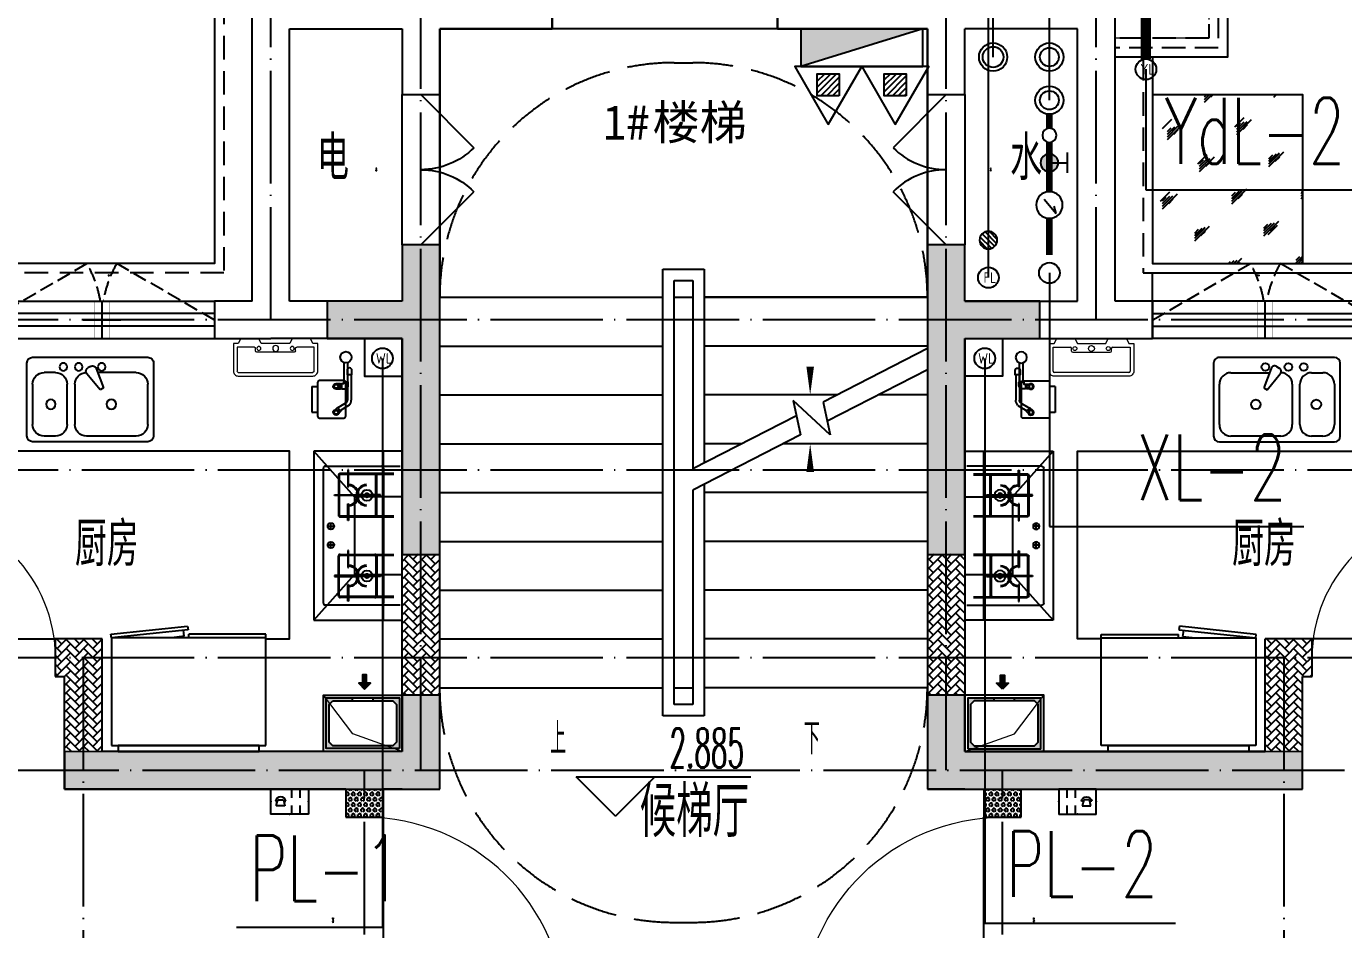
# Model space of a CAD drawing. Extents: x 27938 to 1507990, y 110129 to 923079.
# Drawn here: x 836913 to 843935, y 603100 to 607912 of the extents above; entities that cross this region are included whole.
import ezdxf
from ezdxf.enums import TextEntityAlignment as Align

# ---------------------------------------------------------------- set-up
doc = ezdxf.new("R2010")
doc.units = 0
doc.header["$LTSCALE"] = 1000
doc.header["$MEASUREMENT"] = 0
for name, pattern in [('__DASH', [0.35, 0.25, -0.1]), ('DASH', [0.35, 0.25, -0.1]), ('DOTE', [2.42, 2, -0.2, 0.02, -0.2]), ('HIDDEN', [0.375, 0.25, -0.125])]:
    doc.linetypes.add(name, pattern=pattern)
for name, color, linetype in [('AH-FURNITURE', 1, 'Continuous'), ('COLUMN', 9, 'Continuous'), ('DIM_ELEV', 3, 'Continuous'), ('DIM_SYMB', 3, 'Continuous'), ('DIM_不分区消火栓', 1, 'Continuous'), ('DIM_管井排水', 5, 'Continuous'), ('DIM_给水', 3, 'Continuous'), ('DIM_雨水', 4, 'Continuous'), ('DIM_餐饮排水', 31, 'Continuous'), ('DOTE', 1, 'Continuous'), ('EQUIP-安防', 3, 'Continuous'), ('EQUIP_地漏', 7, 'Continuous'), ('EQUIP_消火栓', 7, 'Continuous'), ('EQUIP_消防', 7, 'Continuous'), ('IP-bath&kitchen-JOHNSON', 4, 'Continuous'), ('LVTRY', 6, 'Continuous'), ('PIPE-雨水', 4, 'TG_Y'), ('PUB_HATCH', 8, 'Continuous'), ('PUB_TEXT', 4, 'Continuous'), ('ROOF', 4, 'Continuous'), ('STAIR', 2, 'Continuous'), ('VPIPE-不分区消火栓', 1, 'Continuous'), ('VPIPE-中水', 122, 'Continuous'), ('VPIPE-凝结', 150, 'N'), ('VPIPE-废水', 31, 'Continuous'), ('VPIPE-消防', 1, 'X1'), ('VPIPE-管井排水', 210, 'GF'), ('VPIPE-给水', 3, 'J1'), ('VPIPE-给水中', 72, 'J2'), ('VPIPE-雨水', 4, 'Y'), ('VPIPE-餐饮排水', 41, 'P'), ('WALL', 9, 'Continuous'), ('WINDOW', 4, 'Continuous'), ('WINDOW_TEXT', 7, 'Continuous'), ('保温', 6, 'Continuous'), ('建筑-排气道', 9, 'Continuous'), ('机电标识类', 1, 'Continuous'), ('污水', 3, 'Continuous'), ('看线', 251, 'Continuous'), ('给水', 4, 'Continuous')]:
    doc.layers.add(name, color=color, linetype=linetype)
for name, color, linetype, lineweight in [('平面-看线', 45, 'Continuous', 15), ('平面-空调室内机', 176, 'Continuous', 9), ('平面-空调预留孔', 173, 'Continuous', 15), ('空调', 76, 'Continuous', 13), ('立面-洞口示意', 152, 'Continuous', 13)]:
    doc.layers.add(name, color=color, linetype=linetype, lineweight=lineweight)
doc.styles.add('_TCH_DIM', font='SIMPLEX.shx', dxfattribs={"width": 0.7, "bigfont": 'GBCBIG.shx'})
doc.styles.add('_TCH_WINDOW', font='SIMPLEX.shx', dxfattribs={"width": 0.7, "height": 3.5, "bigfont": 'GBCBIG.shx'})
doc.styles.add('_TEL_DIM', font='SIMPLEX', dxfattribs={"width": 0.8, "height": 3.5, "bigfont": 'HZTXT'})
doc.styles.add('_TWT_SERIAL', font='SIMPLEX', dxfattribs={"width": 0.8, "height": 3.5, "bigfont": 'HZTXT'})
doc.styles.add('DIM_FONT', font='SIMPLEX.shx', dxfattribs={"width": 0.56})
doc.styles.get("Standard").update_dxf_attribs({"font": 'gbenor.shx', "bigfont": 'gbcbig.shx'})
doc.styles.add('TG_LINETYPE', font='SIMPLEX', dxfattribs={"width": 0.8, "height": 3, "bigfont": 'HZTXT'})
doc.styles.add('黑体', font='simhei.ttf')
doc.linetypes.add('GF', pattern='A,3,-0.2,["GF",Standard,S=0.25,R=0,X=-0.1,Y=-0.115],-0.35', length=3.55)
doc.linetypes.add('J1', pattern='A,3,-0.2,["J1",Standard,S=0.25,R=0,X=-0.1,Y=-0.115],-0.35', length=3.55)
doc.linetypes.add('J2', pattern='A,3,-0.2,["J2",Standard,S=0.25,R=0,X=-0.1,Y=-0.115],-0.35', length=3.55)
doc.linetypes.add('N', pattern='A,3,-0.2,["N",Standard,S=0.25,R=0,X=-0.1,Y=-0.115],-0.2', length=3.4)
doc.linetypes.add('P', pattern='A,3,-0.2,["P",Standard,S=0.25,R=0,X=-0.1,Y=-0.115],-0.2', length=3.4)
doc.linetypes.add('TG_Y', pattern='A,2,-0.229,["Y",TG_LINETYPE,S=0.1,R=0,X=-0.229,Y=-0.15],0', length=2.229)
doc.linetypes.add('X1', pattern='A,3,-0.2,["X1",Standard,S=0.25,R=0,X=-0.1,Y=-0.115],-0.35', length=3.55)
doc.linetypes.add('Y', pattern='A,3,-0.2,["Y",Standard,S=0.25,R=0,X=-0.1,Y=-0.115],-0.2', length=3.4)
pattern_1 = [(45, (0, 0), (0, 47.4157523), [100.584, -33.528]), (135, (23.708, 23.708), (3e-15, 47.4157523), [100.584, -33.528])]
pattern_2 = [(90, (0, 0), (-16.49778, 1e-15), [9.525, -19.05]), (210, (0, 0), (8.24889, -14.2874966), [9.525, -19.05]), (150, (6e-16, 9.525), (-8.24889, -14.2874966), [9.525, -19.05])]

# ---------------------------------------------------------------- blocks, each defined once
blk = doc.blocks.new('rtyg7uyhg')
at = {"layer": 'LVTRY', "color": 0}
for p, q in [((193590.3, 45458.1), (193590.3, 45069.5)), ((194234.6, 45488.8), (193621, 45488.8)), ((193925.8, 45440.4), (193940.1, 45432.2)), ((194265.3, 45069.5), (194265.3, 45458.1)), ((193682.3, 45407), (193887.8, 45407)), ((193896.4, 45429.9), (193857.6, 45326.3)), ((193875.3, 45316), (193945.6, 45401.5)), ((194111.9, 45407), (194173.3, 45407)), ((193621, 45130.8), (193621, 45345.6)), ((193857.6, 45326.3), (193875.3, 45316)), ((194009.6, 45345.6), (194009.6, 45130.8)), ((194050.5, 45130.8), (194050.5, 45345.6)), ((194234.6, 45345.6), (194234.6, 45130.8)), ((193621, 45038.8), (194234.6, 45038.8)), ((193948.3, 45069.5), (193682.3, 45069.5)), ((194173.3, 45069.5), (194111.9, 45069.5))]:
    blk.add_line(p, q, dxfattribs=at)
for centre, radius in [((193866.4, 45437.7), 20.5), ((193989.2, 45437.7), 20.5), ((194071, 45437.7), 20.5), ((193815.3, 45238.2), 25.6), ((194137.5, 45238.2), 25.6)]:
    blk.add_circle(centre, radius, dxfattribs=at)
for centre, radius, start, end in [((193621, 45458.1), 30.7, 89.99999, 179.99999), ((193915.6, 45422.7), 20.5, 59.99999, 159.46231), ((194234.6, 45458.1), 30.7, 359.99999, 89.99999), ((193682.3, 45345.6), 61.4, 89.99999, 179.99999), ((193929.8, 45414.5), 20.5, 320.53767, 59.99999), ((193948.3, 45345.6), 61.4, 359.99999, 89.99999), ((194111.9, 45345.6), 61.4, 89.99999, 179.99999), ((194173.3, 45345.6), 61.4, 359.99999, 89.99999), ((193682.3, 45130.8), 61.4, 179.99999, 269.99999), ((193948.3, 45130.8), 61.4, 269.99999, 359.99999), ((194111.9, 45130.8), 61.4, 179.99999, 269.99999), ((194173.3, 45130.8), 61.4, 269.99999, 359.99999), ((193621, 45069.5), 30.7, 179.99999, 269.99999), ((194234.6, 45069.5), 30.7, 269.99999, 359.99999)]:
    blk.add_arc(centre, radius, start, end, dxfattribs=at)
at = {"layer": 'LVTRY', "color": 0, "style": 'DIM_FONT', "width": 0.8, "flags": 9}
for tag in ['YSIZE', 'XSIZE']:
    blk.add_attdef(tag, (193927.8, 45487.8), '', height=0.5, rotation=89.99999, dxfattribs=at)
blk = doc.blocks.new('A$C60D053AF')
at = {"layer": 'AH-FURNITURE', "color": 0}
for p, q in [((232.5, -90), (128.3, -90)), ((232.5, -110), (128.3, -110)), ((192.5, -71), (327.6, -71)), ((192.5, -91), (327.6, -91)), ((245, -129.5), (245, -122.5)), ((265, -129.5), (265, -122.5)), ((341.7, -96.9), (370, -143.2)), ((355.9, -82.7), (384.2, -129)), ((255, -281), (255, -251)), ((393, -281), (393, -251)), ((255, -281), (393, -281))]:
    blk.add_line(p, q, dxfattribs=at)
for points in [[(170, -68, 1), (170, -94), (192.5, -94), (192.5, -68)], [(234, -251), (414, -251, 0.414214), (424, -241), (424, -111, 0.414214), (414, -101), (234, -101, 0.414214), (224, -111), (224, -241, 0.414214)], [(268, -122.5), (268, -107, 0.414214), (248, -87), (232.5, -87), (232.5, -113), (242, -113), (242, -122.5)], [(242, -152, 1), (268, -152), (268, -129.5), (242, -129.5)], [(383.8, -161.2, 1), (402.2, -142.8), (386.3, -126.9), (367.9, -145.3)]]:
    blk.add_lwpolyline(points, format="xyb", close=True, dxfattribs=at)
for centre, radius in [((100, -100), 30), ((255, -152), 15), ((393, -152), 15), ((255, -152), 10), ((393, -152), 10)]:
    blk.add_circle(centre, radius, dxfattribs=at)
for radius in [40, 20]:
    blk.add_arc((327.6, -111), radius, 45, 90, dxfattribs=at)
blk = doc.blocks.new('A-Kitchen-7')
at = {"layer": 'LVTRY', "color": 0}
for p, q in [((-518.7, 779.7), (-7.2, 834.3)), ((-3.6, 810.6), (-515, 756)), ((-29.1, 767), (-35.2, 806.4)), ((-7.2, 834.3), (-3.6, 810.6)), ((-515, 756), (-518.7, 779.7)), ((515, 756), (-515, 756)), ((-515, 756), (-515, 40)), ((-485.6, 760.5), (-484.9, 756)), ((-29.1, 767), (-112.1, 756)), ((515, 780), (0, 780)), ((0, 756), (0, 780)), ((515, 756), (515, 780)), ((515, 40), (515, 756)), ((-515, 40), (515, 40))]:
    blk.add_line(p, q, dxfattribs=at)
blk.add_lwpolyline([(-468.9, 40), (-468.9, 0), (468.9, 0), (468.9, 40)], close=True, dxfattribs=at)
blk = doc.blocks.new('*U41')
h = blk.add_hatch(color=0)
h.set_gradient(color1=(0, 0, 255), rotation=180, tint=1)
h.paths.add_polyline_path([(0, 0), (-6.35, -6.35), (-6.35, -2.159), (-15, -2.159), (-15, 2.159), (-6.35, 2.159), (-6.35, 6.35)])
at = {"color": 0, "linetype": 'Continuous'}
blk.add_lwpolyline([(0, 0), (-6.35, -6.35), (-6.35, -2.159), (-15, -2.159), (-15, 2.159), (-6.35, 2.159), (-6.35, 6.35)], close=True, dxfattribs=at)
blk = doc.blocks.new('sgrsefv')
at = {"layer": 'PUB_HATCH'}
blk.add_hatch(color=0, dxfattribs=at).paths.add_polyline_path([(1112933.3, 840916.3), (1112933.3, 840646.3), (1113073.3, 840646.3), (1113073.3, 840661.3), (1112968.3, 840661.3), (1112948.3, 840681.3), (1112948.3, 840881.3), (1112968.3, 840901.3), (1113288.3, 840901.3), (1113308.3, 840881.3), (1113308.3, 840681.3), (1113288.3, 840661.3), (1113183.3, 840661.3), (1113183.3, 840646.3), (1113323.3, 840646.3), (1113323.3, 840916.3)])
at = {"layer": 'LVTRY', "color": 0}
for p, q in [((1113073.3, 840661.3), (1113073.3, 840646.3)), ((1113183.3, 840661.3), (1113183.3, 840646.3))]:
    blk.add_line(p, q, dxfattribs=at)
for points in [[(1112918.3, 840931.3), (1113338.3, 840931.3), (1113338.3, 840631.3), (1112918.3, 840631.3)], [(1112933.3, 840916.3), (1113323.3, 840916.3), (1113323.3, 840646.3), (1112933.3, 840646.3)], [(1113288.3, 840661.3), (1112968.3, 840661.3), (1112948.3, 840681.3), (1112948.3, 840881.3), (1112968.3, 840901.3), (1113288.3, 840901.3), (1113308.3, 840881.3), (1113308.3, 840681.3), (1113288.3, 840661.3)]]:
    blk.add_lwpolyline(points, close=True, dxfattribs=at)
at = {"layer": '立面-洞口示意', "color": 0}
blk.add_lwpolyline([(1112918.3, 840931.3), (1113181.8, 840837.4), (1113338.3, 840631.3)], dxfattribs=at)
at = {"layer": '建筑-排气道', "color": 8, "xscale": -5, "yscale": 5, "zscale": 5, "rotation": 270}
blk.add_blockref('*U41', (1113118.4, 840599), dxfattribs=at)
blk = doc.blocks.new('FRSDFDGDGDRGDR')
at = {"layer": '平面-空调预留孔', "color": 0}
for p, q in [((699618.9, 775447.8), (699746.3, 775447.8)), ((699746.3, 775447.8), (699746.3, 775355.4)), ((699612.3, 775044), (699612.3, 775441.2)), ((699719.9, 775342.2), (699719.9, 775143)), ((699726.5, 775348.8), (699739.7, 775348.8)), ((699726.5, 775136.4), (699739.7, 775136.4)), ((699746.3, 775129.8), (699746.3, 775037.4)), ((699746.3, 775037.4), (699618.9, 775037.4))]:
    blk.add_line(p, q, dxfattribs=at)
blk.add_lwpolyline([(699766.1, 775166.7), (699792.5, 775153.5), (699792.5, 775057.2), (699766.1, 775044), (699766.1, 775017.6), (699618.9, 775017.6, -0.414214), (699592.5, 775044), (699592.5, 775441.2, -0.414214), (699618.9, 775467.6), (699766.1, 775467.6), (699766.1, 775441.2), (699792.5, 775428), (699792.5, 775331.6), (699766.1, 775318.4)], format="xyb", close=True, dxfattribs=at)
for centre, radius in [((699739.7, 775331.6), 10.6), ((699739.7, 775243.2), 15.8), ((699739.7, 775153.5), 10.6)]:
    blk.add_circle(centre, radius, dxfattribs=at)
for centre, start, end in [((699618.9, 775441.2), 90, 180), ((699726.5, 775342.2), 90, 180), ((699739.7, 775355.4), 270, 360), ((699726.5, 775143), 180, 270), ((699739.7, 775129.8), 0, 90), ((699618.9, 775044), 180, 270)]:
    blk.add_arc(centre, 6.6, start, end, dxfattribs=at)
blk = doc.blocks.new('GDGDRGDRGRD')
at = {"layer": 'LVTRY', "color": 0}
for p, q in [((430080.5, 371515.4), (429864.6, 371758.3)), ((430334.8, 371758.3), (429864.6, 371758.3)), ((429864.6, 371758.3), (429864.6, 370858.3)), ((430234.8, 370858.3), (430234.8, 371758.3)), ((429924.8, 371678.3), (430324.8, 371678.3)), ((429914.8, 370948.3), (429914.8, 371668.3)), ((429994.8, 371628.3), (429994.8, 371418.3)), ((429999.8, 371628.3), (429999.8, 371418.3)), ((430289.8, 371638.3), (430004.8, 371638.3)), ((430289.8, 371633.3), (430004.8, 371633.3)), ((430045.1, 371658.3), (430045.1, 371568.3)), ((430049.6, 371658.3), (430045.1, 371658.3)), ((430049.6, 371568.3), (430049.6, 371658.3)), ((430194.8, 371418.3), (430194.8, 371628.3)), ((430199.8, 371418.3), (430199.8, 371628.3)), ((430234.8, 371668.3), (430234.8, 370948.3)), ((430045.1, 371568.3), (430049.6, 371568.3)), ((429974.8, 371525.6), (430102.3, 371525.6)), ((429974.8, 371521.1), (429974.8, 371525.6)), ((430102.3, 371521.1), (429974.8, 371521.1)), ((430045.1, 371388.3), (430045.1, 371478.3)), ((430045.1, 371478.3), (430049.6, 371478.3)), ((430049.6, 371478.3), (430049.6, 371388.3)), ((430334.8, 371515.4), (430080.5, 371515.4)), ((430080.5, 371515.4), (430080.5, 371100.3)), ((430219.8, 371525.6), (430092.3, 371525.6)), ((430092.3, 371525.6), (430092.3, 371521.1)), ((430092.3, 371521.1), (430219.8, 371521.1)), ((430102.3, 371525.6), (430102.3, 371521.1)), ((430219.8, 371521.1), (430219.8, 371525.6)), ((430234.8, 371100.3), (430234.8, 371515.4)), ((430004.8, 371413.3), (430289.8, 371413.3)), ((430004.8, 371408.3), (430289.8, 371408.3)), ((429935.4, 371358.3), (429974.2, 371358.3)), ((429954.8, 371338.9), (429954.8, 371377.7)), ((430049.6, 371388.3), (430045.1, 371388.3)), ((429935.4, 371258.3), (429974.2, 371258.3)), ((429954.8, 371238.9), (429954.8, 371277.7)), ((429994.8, 370988.3), (429994.8, 371198.3)), ((429999.8, 370988.3), (429999.8, 371198.3)), ((430004.8, 371208.3), (430289.8, 371208.3)), ((430004.8, 371203.3), (430289.8, 371203.3)), ((430045.1, 371228.3), (430045.1, 371138.3)), ((430049.6, 371228.3), (430045.1, 371228.3)), ((430049.6, 371138.3), (430049.6, 371228.3)), ((430194.8, 371198.3), (430194.8, 370988.3)), ((430199.8, 371198.3), (430199.8, 370988.3)), ((430045.1, 371138.3), (430049.6, 371138.3)), ((429864.6, 370858.3), (430080.5, 371100.3)), ((430102.3, 371095.6), (429974.8, 371095.6)), ((429974.8, 371095.6), (429974.8, 371091.1)), ((429974.8, 371091.1), (430102.3, 371091.1)), ((430045.1, 370958.3), (430045.1, 371048.3)), ((430045.1, 371048.3), (430049.6, 371048.3)), ((430049.6, 371048.3), (430049.6, 370958.3)), ((430080.5, 371100.3), (430334.8, 371100.3)), ((430092.3, 371091.1), (430092.3, 371095.6)), ((430092.3, 371095.6), (430219.8, 371095.6)), ((430219.8, 371091.1), (430092.3, 371091.1)), ((430102.3, 371091.1), (430102.3, 371095.6)), ((430219.8, 371095.6), (430219.8, 371091.1)), ((430289.8, 370983.3), (430004.8, 370983.3)), ((430289.8, 370978.3), (430004.8, 370978.3)), ((430324.8, 370938.3), (429924.8, 370938.3)), ((430049.6, 370958.3), (430045.1, 370958.3)), ((429864.6, 370858.3), (430334.8, 370858.3))]:
    blk.add_line(p, q, dxfattribs=at)
blk.add_lwpolyline([(429608.8, 370758.3), (429734.8, 370758.3), (429734.8, 371758.3), (427634.8, 371758.3)], dxfattribs=at)
for centre, radius in [((430147.3, 371523.3), 29.7), ((430147.3, 371523.3), 11.7), ((429954.8, 371358.3), 17), ((429954.8, 371258.3), 17), ((430147.3, 371093.3), 29.7), ((430147.3, 371093.3), 11.7)]:
    blk.add_circle(centre, radius, dxfattribs=at)
for centre, radius, start, end in [((429924.8, 371668.3), 10, 90, 180), ((430224.8, 371668.3), 10, 0, 90), ((430004.8, 371628.3), 10, 90, 180), ((430004.8, 371628.3), 5, 90, 180), ((430189.8, 371628.3), 10, 0, 90), ((430189.8, 371628.3), 5, 0, 90), ((430047.3, 371523.3), 56.7, 2.27424, 87.72576), ((430047.3, 371523.3), 52.2, 2.47041, 87.52959), ((430147.3, 371523.3), 56.7, 92.27424, 177.72576), ((430147.3, 371523.3), 52.2, 92.47041, 177.52959), ((430047.3, 371523.3), 56.7, 272.27424, 357.72576), ((430047.3, 371523.3), 52.2, 272.47041, 357.52959), ((430147.3, 371523.3), 56.7, 182.27424, 267.72576), ((430147.3, 371523.3), 52.2, 182.47041, 267.52959), ((430004.8, 371418.3), 10, 180, 270), ((430004.8, 371418.3), 5, 180, 270), ((430189.8, 371418.3), 5, 270, 0), ((430189.8, 371418.3), 10, 270, 0), ((430004.8, 371198.3), 10, 90, 180), ((430004.8, 371198.3), 5, 90, 180), ((430189.8, 371198.3), 10, 0, 90), ((430189.8, 371198.3), 5, 0, 90), ((430047.3, 371093.3), 56.7, 2.27424, 87.72576), ((430047.3, 371093.3), 52.2, 2.47041, 87.52959), ((430147.3, 371093.3), 56.7, 92.27424, 177.72576), ((430147.3, 371093.3), 52.2, 92.47041, 177.52959), ((430047.3, 371093.3), 56.7, 272.27424, 357.72576), ((430047.3, 371093.3), 52.2, 272.47041, 357.52959), ((430147.3, 371093.3), 56.7, 182.27424, 267.72576), ((430147.3, 371093.3), 52.2, 182.47041, 267.52959), ((430004.8, 370988.3), 10, 180, 270), ((430004.8, 370988.3), 5, 180, 270), ((430189.8, 370988.3), 5, 270, 0), ((430189.8, 370988.3), 10, 270, 0), ((429924.8, 370948.3), 10, 180, 270), ((430224.8, 370948.3), 10, 270, 0)]:
    blk.add_arc(centre, radius, start, end, dxfattribs=at)
at = {"color": 8, "xscale": -1, "rotation": 270}
blk.add_blockref('FRSDFDGDGDRGDR', (-345582.7, -327434.2), dxfattribs=at)
at = {"color": 8, "xscale": -1}
blk.add_blockref('rtyg7uyhg', (622599.6, 326769.5), dxfattribs=at)
at = {"color": 8}
for name, p, rotation in [('A$C60D053AF', (430134.8, 372358.3), 270), ('sgrsefv', (1543253.1, 1211089.9), 180)]:
    blk.add_blockref(name, p, dxfattribs=dict(at, rotation=rotation))
at = {"layer": 'LVTRY', "color": 8, "extrusion": (0, 0, -1), "xscale": -0.7999999999883585, "yscale": 0.7999999999883585, "zscale": -0.7999999999883585}
blk.add_blockref('A-Kitchen-7', (-429196.8, 370158.6), dxfattribs=at)
blk = doc.blocks.new('GFDGFSDFGD')
at = {"layer": 'PUB_HATCH'}
for points in [[(431616.6, 374623.7), (431616.6, 373473.7), (431816.6, 373473.7), (431816.6, 375123.7), (431616.6, 375123.7), (431616.6, 374823.7), (431216.6, 374823.7), (431216.6, 374623.7)], [(434616.6, 374623.7), (435016.6, 374623.7), (435016.6, 374823.7), (434616.6, 374823.7), (434616.6, 375123.7), (434416.6, 375123.7), (434416.6, 373473.7), (434616.6, 373473.7)], [(429816.4, 372423.2), (429816.6, 372224), (431816.6, 372224), (431816.6, 372724), (431616.6, 372724), (431616.6, 372424), (430016.6, 372424)], [(436416.8, 372423.2), (436216.6, 372424), (434616.6, 372424), (434616.6, 372724), (434416.6, 372724), (434416.6, 372224), (436416.6, 372224)]]:
    blk.add_hatch(color=256, dxfattribs=at).paths.add_polyline_path(points)
at = {"layer": 'COLUMN', "color": 6}
for p, q in [((431816.6, 375123.7), (431616.6, 375123.7)), ((431616.6, 375123.7), (431616.6, 374823.7)), ((431816.6, 373473.7), (431816.6, 375123.7)), ((434616.6, 375123.7), (434416.6, 375123.7)), ((434416.6, 375123.7), (434416.6, 373473.7)), ((434616.6, 374823.7), (434616.6, 375123.7)), ((431616.6, 374823.7), (431216.6, 374823.7)), ((431216.6, 374823.7), (431216.6, 374623.7)), ((435016.6, 374823.7), (434616.6, 374823.7)), ((435016.6, 374623.7), (435016.6, 374823.7)), ((431216.6, 374623.7), (431616.6, 374623.7)), ((431616.6, 374623.7), (431616.6, 373473.7)), ((434616.6, 374623.7), (435016.6, 374623.7)), ((434616.6, 373473.7), (434616.6, 374623.7)), ((431616.6, 373473.7), (431816.6, 373473.7)), ((434416.6, 373473.7), (434616.6, 373473.7)), ((431816.6, 372724), (431616.6, 372724)), ((431616.6, 372724), (431616.6, 372424)), ((431816.6, 372224), (431816.6, 372724)), ((434616.6, 372724), (434416.6, 372724)), ((434416.6, 372724), (434416.6, 372224)), ((434616.6, 372424), (434616.6, 372724)), ((430016.6, 372424), (429816.4, 372423.2)), ((429816.4, 372423.2), (429816.6, 372224)), ((431616.6, 372424), (430016.6, 372424)), ((436216.6, 372424), (434616.6, 372424)), ((436416.8, 372423.2), (436216.6, 372424)), ((436416.6, 372224), (436416.8, 372423.2)), ((429816.6, 372224), (431816.6, 372224)), ((434416.6, 372224), (436416.6, 372224))]:
    blk.add_line(p, q, dxfattribs=at)
blk = doc.blocks.new('GDFGDGRD')
at = {"layer": '保温', "linetype": 'ByBlock', "ltscale": 10}
h = blk.add_hatch(dxfattribs=at)
h.set_pattern_fill('AR-HBONE', color=251, scale=55)
h.set_pattern_definition(pattern_1)
h.paths.add_polyline_path([(431616.6, 372723.9), (431816.6, 372723.9), (431816.7, 373473.7), (431616.7, 373473.7)])
h = blk.add_hatch(dxfattribs=at)
h.set_pattern_fill('AR-HBONE', color=251, scale=55)
h.set_pattern_definition(pattern_1)
h.paths.add_polyline_path([(434616.6, 372723.9), (434416.6, 372723.9), (434416.5, 373473.7), (434616.5, 373473.7)])
h = blk.add_hatch(dxfattribs=at)
h.set_pattern_fill('AR-HBONE', color=251, scale=55)
h.set_pattern_definition(pattern_1)
h.paths.add_polyline_path([(429816.6, 372823.7), (429816.6, 373023.7), (429766.6, 373023.7), (429766.6, 372823.7)])
h = blk.add_hatch(dxfattribs=at)
h.set_pattern_fill('AR-HBONE', color=251, scale=55)
h.set_pattern_definition(pattern_1)
h.paths.add_polyline_path([(430017.8, 372423.6), (430016.6, 373023.7), (429816.6, 373023.7), (429817.8, 372423.6)])
h = blk.add_hatch(dxfattribs=at)
h.set_pattern_fill('AR-HBONE', color=251, scale=55)
h.set_pattern_definition(pattern_1)
h.paths.add_polyline_path([(436215.3, 372423.6), (436216.6, 373023.7), (436416.6, 373023.7), (436415.3, 372423.6)])
h = blk.add_hatch(dxfattribs=at)
h.set_pattern_fill('AR-HBONE', color=251, scale=55)
h.set_pattern_definition(pattern_1)
h.paths.add_polyline_path([(436416.6, 372823.7), (436416.6, 373023.7), (436466.6, 373023.7), (436466.6, 372823.7)])
at = {"layer": '保温', "linetype": 'Continuous', "ltscale": 10}
h = blk.add_hatch(dxfattribs=at)
h.set_pattern_fill('HEX', color=251, scale=10, angle=90, style=0)
h.set_pattern_definition(pattern_2)
h.paths.add_polyline_path([(431316.6, 372073.7), (431516.6, 372073.7), (431516.7, 372223.7), (431316.7, 372223.7)])
h = blk.add_hatch(dxfattribs=at)
h.set_pattern_fill('HEX', color=251, scale=10, angle=90, style=0)
h.set_pattern_definition(pattern_2)
h.paths.add_polyline_path([(434916.6, 372073.7), (434716.6, 372073.7), (434716.5, 372223.7), (434916.5, 372223.7)])
blk = doc.blocks.new('A$C2705576B')
at = {"layer": '给水'}
h = blk.add_hatch(color=256, dxfattribs=at)
edge = h.paths.add_edge_path()
edge.add_arc((794.7, -1741.2), 47.2, 0, 360)
for p, q in [((740.3, -1645.4), (849, -1645.4)), ((794.7, -1741.2), (794.7, -1645.4)), ((601.1, -1768.1), (525.3, -1704.3)), ((525.3, -1704.3), (564, -1715))]:
    blk.add_line(p, q, dxfattribs=at)
at = {"layer": '给水', "const_width": 35.4}
for points in [[(499.1, -1741.2), (302.5, -1741.2)], [(903.5, -1741.2), (640.6, -1741.2)], [(1052.8, -1741.2), (978.5, -1741.2)]]:
    blk.add_lwpolyline(points, dxfattribs=at)
at = {"layer": '给水'}
for centre, radius in [((569.8, -1741.2), 70.8), ((794.7, -1741.2), 47.2), ((941, -1741.2), 37.5)]:
    blk.add_circle(centre, radius, dxfattribs=at)
blk = doc.blocks.new('$TwtSys$00000141')
at = {"color": 1}
for p, q in [((-47.1, 3.8), (-5, 45.9)), ((-47.1, 3.8), (-5, 45.9)), ((-43.6, -17.5), (17.5, 43.6)), ((-43.6, -17.5), (17.5, 43.6)), ((-33.2, -33.2), (33.2, 33.2)), ((-33.2, -33.2), (33.2, 33.2)), ((-16.2, -43.5), (43.8, 16.4)), ((-16.2, -43.5), (43.8, 16.4)), ((5.7, -46.1), (46.1, -5.7)), ((5.7, -46.1), (46.1, -5.7))]:
    blk.add_line(p, q, dxfattribs=at)
blk.add_circle((0, 0), 47, dxfattribs=at)
blk.add_circle((0, 0), 47, dxfattribs=at)
blk = doc.blocks.new('dongkong')
blk.add_wipeout([(-603756, 210771), (-603756, 210570.8), (-603836, 210570.8), (-603836, 210771)])
at = {"layer": '机电标识类', "color": 250, "linetype": 'DASH', "ltscale": 400}
for p, q in [((-603796, 210771), (-603796, 210570.8)), ((-603896, 210670.7), (-603696, 210670.7))]:
    blk.add_line(p, q, dxfattribs=at)
at = {"layer": '空调', "color": 6, "linetype": 'DASH', "const_width": 2}
blk.add_lwpolyline([(-603756, 210771), (-603756, 210570.8), (-603836, 210570.8), (-603836, 210771)], close=True, dxfattribs=at)
blk = doc.blocks.new('$TwtSys$00000434')
for p, q in [((-0.5, 0.5), (-0.5, -0.5)), ((-0.5, -0.5), (0.5, 0.5)), ((0.5, 0.5), (-0.5, 0.5)), ((0.5, -0.5), (0.5, 0.5)), ((-0.5, -0.5), (0.5, -0.5))]:
    blk.add_line(p, q)
blk.add_solid([(0.5, -0.5), (0.5, 0.5), (-0.5, -0.5)])
blk = doc.blocks.new('$TwtSys$00000546')
h = blk.add_hatch()
h.set_pattern_fill('ANSI31', color=1, scale=200, style=0)
h.set_pattern_definition([(45, (-38543.802, -6670.83), (-17.67767, 17.67767), [])])
h.paths.add_polyline_path([(-64.9, 173.7), (64.9, 173.7), (64.9, 43.9), (-64.9, 43.9)])
at = {"color": 1}
for points in [[(0, 343.6), (-198.4, 0), (198.4, 0)], [(-64.9, 173.7), (64.9, 173.7), (64.9, 43.9), (-64.9, 43.9)]]:
    blk.add_lwpolyline(points, close=True, dxfattribs=at)
blk = doc.blocks.new('$equip$00002628')
at = {"linetype": 'Continuous'}
for p, q in [((-0.625, 0.415), (0.625, 0.415)), ((-0.625, -0.415), (-0.625, 0.415)), ((-0.472, 0.01), (-0.409, 0.01)), ((-0.446, -0.138), (-0.395, 0.058)), ((-0.395, 0.058), (-0.395, 0.058)), ((-0.395, 0.058), (-0.206, 0.058)), ((-0.206, 0.058), (-0.155, -0.138)), ((-0.191, 0.01), (-0.129, 0.01)), ((0.071, 0.129), (0.071, 0.415)), ((0.35, 0.129), (0.35, 0.415)), ((0.625, 0.415), (0.625, -0.415)), ((0.625, -0.415), (-0.625, -0.415)), ((-0.155, -0.138), (-0.446, -0.138)), ((0.071, -0.415), (0.071, -0.129)), ((0.35, -0.415), (0.35, -0.129))]:
    blk.add_line(p, q, dxfattribs=at)
at = {"const_width": 0.05}
blk.add_lwpolyline([(-0.625, 0.415), (0.625, 0.415), (0.625, -0.415), (-0.625, -0.415), (-0.625, 0.415), (0.625, 0.415)], dxfattribs=at)
at = {"linetype": 'Continuous'}
blk.add_arc((-0.3, -0.011), 0.173, 6.9897, 173.0103, dxfattribs=at)
for p in [(-0.625, 0), (0, 0.415), (0, -0.415), (0.625, 0)]:
    blk.add_point(p)
at = {"color": 7, "style": '_TEL_DIM', "flags": 1}
blk.add_attdef('A', text='', height=0.000025, dxfattribs=at).set_placement((0, 0), align=Align.MIDDLE_CENTER)
blk = doc.blocks.new('GHFHFHTFHCSDCS')
at = {"layer": 'EQUIP-安防', "yscale": 160, "zscale": 160}
for p, xscale in [((431016.6, 372157.3), 160), ((435216.6, 372157.3), -160)]:
    blk.add_blockref('$equip$00002628', p, dxfattribs=dict(at, xscale=xscale))
blk = doc.blocks.new('$DorLib2D$00000001')
for p, q in [((0.45, 0.975), (0.5, 0.975)), ((0.45, 0), (0.45, 0.975)), ((0.5, 0), (0.5, 0.975)), ((0.5, 0), (0.45, 0))]:
    blk.add_line(p, q)
at = {"lineweight": 13}
blk.add_arc((0.475, 0), 0.975, 91.46928, 180, dxfattribs=at)
blk = doc.blocks.new('$WINLIB2D$00000001')
at = {"color": 0}
for points in [[(-0.5, 0.5), (-0.5, -0.5)], [(-0.5, 0.5), (0.5, 0.5)], [(0.5, -0.5), (0.5, 0.5)], [(0.5, 0.1667), (-0.5, 0.1667)], [(0.5, -0.1667), (-0.5, -0.1667)], [(-0.5, -0.5), (0.5, -0.5)]]:
    blk.add_lwpolyline(points, dxfattribs=at)
blk = doc.blocks.new('$DorLib2D$00000116')
at = {"color": 0}
for p, q in [((-0.5, 0), (-0.1464, 0.3536)), ((0.5, 0), (0.1464, 0.3536))]:
    blk.add_line(p, q, dxfattribs=at)
for centre, start, end in [((-0.5, 0), 0, 45), ((0.5, 0), 135, 180)]:
    blk.add_arc(centre, 0.5, start, end, dxfattribs=at)

msp = doc.modelspace()

# ---------------------------------------------------------------- hatches: boundary and pattern name
at = {"layer": '保温', "linetype": 'Continuous', "ltscale": 10}
h = msp.add_hatch(dxfattribs=at)
h.set_pattern_fill('玻璃1', color=8, scale=35, style=0)
h.set_pattern_definition([(45, (554600, 14), (-171.45925, 171.45925), [78.4, -201.6]), (45, (554633.6, 28), (-171.45925, 171.45925), [33.6, -246.4]), (45, (554600, 28), (-171.45925, 171.45925), [56, -224]), (45, (554616.8, 14), (188.0904, -188.0904), [70, -210]), (45, (554600, -0.0001), (-171.45925, 171.45925), [112, -168]), (45, (554600, 42), (-171.45925, 171.45925), [28, -252])])
h.paths.add_polyline_path([(843716.6, 607548.8), (842916.6, 607548.8), (842916.6, 606648.8), (843716.6, 606648.8)])

# ---------------------------------------------------------------- linework, layer by layer
at = {"layer": 'DIM_ELEV', "color": 8}
for p, q in [((840053.7, 603704.9), (839843.7, 603914.9)), ((839843.7, 603914.9), (840774.6, 603914.9)), ((840053.7, 603704.9), (840263.7, 603914.9))]:
    msp.add_line(p, q, dxfattribs=at)
at = {"layer": 'DIM_SYMB', "color": 8}
for points in [[(839741.6, 604258.8, 0, 0, 0), (839741.6, 607183.8, 0, 0, 0), (841091.6, 607183.8, 0, 0, 0), (841091.6, 605948.8, 0, 40, 0), (841091.6, 606098.8, 0, 0, 0)], [(841091.6, 604258.8, 0, 0, 0), (841091.6, 605688.8, 0, 40, 0), (841091.6, 605538.8, 0, 0, 0)]]:
    msp.add_lwpolyline(points, format="xyseb", dxfattribs=at)
at = {"layer": 'DIM_不分区消火栓'}
for p, q in [((842066.6, 607748.8), (842066.6, 609803.7)), ((842366.6, 606598.8), (842366.6, 605248.1)), ((842366.6, 605248.1), (843723.1, 605248.1))]:
    msp.add_line(p, q, dxfattribs=at)
at = {"layer": 'DIM_管井排水'}
msp.add_line((842041.6, 606573.8), (842041.6, 610335.5), dxfattribs=at)
at = {"layer": 'DIM_给水'}
for p, q in [((842366.6, 607748.8), (842366.6, 609272.2)), ((842366.6, 607518.8), (842366.6, 608737.2))]:
    msp.add_line(p, q, dxfattribs=at)
at = {"layer": 'DIM_雨水'}
for p, q in [((842881.6, 607683.8), (842881.6, 607040.8)), ((842881.6, 607040.8), (844075.8, 607040.8))]:
    msp.add_line(p, q, dxfattribs=at)
at = {"layer": 'DIM_餐饮排水'}
for p, q in [((838811.4, 606143.8), (838811.4, 603111.7)), ((842021.8, 606143.8), (842021.8, 603134.6)), ((842021.8, 603134.6), (843038.3, 603134.6)), ((838811.4, 603111.7), (838032.9, 603111.7))]:
    msp.add_line(p, q, dxfattribs=at)
at = {"layer": 'DOTE', "color": 169, "linetype": 'DOTE', "ltscale": 0.3}
for p, q in [((839016.6, 603949.1), (839016.6, 612948.8)), ((841816.6, 603949.1), (841816.6, 612948.8)), ((838216.6, 606348.8), (838216.6, 608448.8)), ((842616.6, 606348.8), (842616.6, 608448.8)), ((879916.6, 605548.8), (825916.6, 605548.8)), ((879916.6, 604548.8), (825916.6, 604548.8)), ((837216.8, 604548.8), (837216.6, 593448.8)), ((843616.4, 604548.8), (843616.6, 593448.8)), ((825916.6, 603949.1), (879916.6, 603949.1)), ((838716.6, 602348.8), (838716.6, 603948.8)), ((842116.6, 602348.8), (842116.6, 603948.8))]:
    msp.add_line(p, q, dxfattribs=at)
at = {"layer": 'IP-bath&kitchen-JOHNSON', "color": 8}
for points in [[(838716.6, 606248.8), (838716.6, 606048.8), (838916.6, 606048.8)], [(842116.6, 606248.8), (842116.6, 606048.8), (841916.6, 606048.8)]]:
    msp.add_lwpolyline(points, dxfattribs=at)
at = {"layer": 'PIPE-雨水', "ltscale": 0.5, "const_width": 55}
msp.add_lwpolyline([(842881.6, 607738.8), (842881.6, 608183.8)], dxfattribs=at)
at = {"layer": 'ROOF', "color": 8, "ltscale": 0.8}
msp.add_lwpolyline([(838116.6, 608048.8), (836116.6, 608048.8), (836116.6, 611348.8), (843316.6, 611348.8), (843316.6, 607748.8), (842716.6, 607748.8)], dxfattribs=at)
at = {"layer": 'ROOF', "color": 8, "linetype": '__DASH', "ltscale": 0.5}
for points in [[(838116.6, 608098.8), (836166.6, 608098.8), (836166.6, 611298.8), (843266.6, 611298.8), (843266.6, 607798.8), (842716.6, 607798.8)], [(838116.6, 608148.8), (836216.6, 608148.8), (836216.6, 611248.8), (843216.6, 611248.8), (843216.6, 607848.8), (842716.6, 607848.8)]]:
    msp.add_lwpolyline(points, dxfattribs=at)
at = {"layer": 'STAIR', "color": 8}
for p, q in [((841716.6, 607898.8), (839116.6, 607898.8)), ((839116.6, 607898.8), (839116.6, 606468.8)), ((841716.6, 606468.8), (841716.6, 607898.8)), ((840306.6, 604238.8), (840306.6, 606618.8)), ((840306.6, 606618.8), (840526.6, 606618.8)), ((840526.6, 606618.8), (840526.6, 605585.1)), ((840366.6, 604298.8), (840366.6, 606558.8)), ((840366.6, 606558.8), (840466.6, 606558.8)), ((840466.6, 606558.8), (840466.6, 605554.3)), ((839116.6, 604388.8), (839116.6, 606468.8)), ((839116.6, 606468.8), (840306.6, 606468.8)), ((839116.6, 606468.8), (840306.6, 606468.8)), ((840366.6, 604388.8), (840366.6, 606468.8)), ((840366.6, 606468.8), (840466.6, 606468.8)), ((840466.6, 606468.8), (840466.6, 605554.3)), ((841716.6, 606468.8), (840526.6, 606468.8)), ((840526.6, 606468.8), (841716.6, 606468.8)), ((841716.6, 606468.8), (841716.6, 606195.8)), ((839116.6, 606208.8), (840306.6, 606208.8)), ((841716.6, 606208.8), (840526.6, 606208.8)), ((841716.6, 606195.8), (841160.6, 605910.4)), ((841716.6, 606083.4), (841182.4, 605809.2)), ((841716.6, 606083.4), (841716.6, 604388.8)), ((839116.6, 605948.8), (840306.6, 605948.8)), ((841235.4, 605948.8), (840526.6, 605948.8)), ((841716.6, 605948.8), (841454.4, 605948.8)), ((841198.2, 605736), (841001, 605918.9)), ((841001, 605918.9), (841040.3, 605736.3)), ((841160.6, 605910.4), (841198.2, 605736)), ((841018.5, 605837.5), (840466.6, 605554.3)), ((841040.3, 605736.3), (840466.6, 605441.9)), ((839116.6, 605688.8), (840306.6, 605688.8)), ((840728.8, 605688.8), (840526.6, 605688.8)), ((841716.6, 605688.8), (840947.8, 605688.8)), ((840526.6, 605472.7), (840526.6, 604238.8)), ((839116.6, 605428.8), (840306.6, 605428.8)), ((840466.6, 605441.9), (840466.6, 604388.8)), ((840466.6, 605441.9), (840466.6, 604298.8)), ((841716.6, 605428.8), (840526.6, 605428.8)), ((839116.6, 605168.8), (840306.6, 605168.8)), ((841716.6, 605168.8), (840526.6, 605168.8)), ((839116.6, 604908.8), (840306.6, 604908.8)), ((841716.6, 604908.8), (840526.6, 604908.8)), ((839116.6, 604648.8), (840306.6, 604648.8)), ((841716.6, 604648.8), (840526.6, 604648.8)), ((839116.6, 604388.8), (840306.6, 604388.8)), ((840366.6, 604388.8), (840466.6, 604388.8)), ((841716.6, 604388.8), (840526.6, 604388.8)), ((840466.6, 604298.8), (840366.6, 604298.8)), ((840526.6, 604238.8), (840306.6, 604238.8))]:
    msp.add_line(p, q, dxfattribs=at)
at = {"layer": 'STAIR', "color": 8, "linetype": 'DASH'}
for points in [[(839116.6, 606468.8, -0.414214), (840366.6, 607718.8), (840466.6, 607718.8, -0.414214), (841716.6, 606468.8)], [(839116.2, 604388.8, 0.414214), (840366.2, 603138.8), (840466.2, 603138.8, 0.414214), (841716.2, 604388.8)]]:
    msp.add_lwpolyline(points, format="xyb", dxfattribs=at)
at = {"layer": 'VPIPE-不分区消火栓'}
for centre in [(842066.6, 607748.8), (842366.6, 606598.8)]:
    msp.add_circle(centre, 55, dxfattribs=at)
at = {"layer": 'VPIPE-中水', "color": 8, "linetype": 'Continuous'}
for centre in [(838811.4, 606143.8), (842021.8, 606143.8)]:
    msp.add_circle(centre, 55, dxfattribs=at)
at = {"layer": 'VPIPE-凝结', "color": 8}
msp.add_line((842041.6, 606628.8), (842041.6, 606726.8), dxfattribs=at)
msp.add_lwpolyline([(842516.6, 608183.8), (842881.6, 608183.8), (842881.6, 607738.8)], dxfattribs=at)
at = {"layer": 'VPIPE-废水', "color": 8}
msp.add_circle((842041.6, 606573.8), 55, dxfattribs=at)
at = {"layer": 'VPIPE-消防', "color": 8, "linetype": 'Continuous'}
msp.add_circle((842066.6, 607748.8), 75, dxfattribs=at)
at = {"layer": 'VPIPE-管井排水'}
msp.add_circle((842041.6, 606573.8), 55, dxfattribs=at)
at = {"layer": 'VPIPE-给水', "color": 8, "linetype": 'Continuous'}
for centre in [(842366.6, 607748.8), (842366.6, 607518.8)]:
    msp.add_circle(centre, 75, dxfattribs=at)
at = {"layer": 'VPIPE-给水'}
msp.add_circle((842366.6, 607518.8), 50, dxfattribs=at)
at = {"layer": 'VPIPE-给水中'}
msp.add_circle((842366.6, 607748.8), 50, dxfattribs=at)
at = {"layer": 'VPIPE-雨水', "color": 8}
msp.add_circle((842881.6, 607683.8), 55, dxfattribs=at)
at = {"layer": 'VPIPE-雨水'}
msp.add_circle((842881.6, 607683.8), 55, dxfattribs=at)
at = {"layer": 'VPIPE-餐饮排水'}
for centre in [(838811.4, 606143.8), (842021.8, 606143.8)]:
    msp.add_circle(centre, 55, dxfattribs=at)
at = {"layer": 'WALL', "color": 8}
for p, q in [((838116.6, 606448.8), (838116.6, 608098.8)), ((839716.6, 607898.8), (839716.6, 608098.8)), ((840916.6, 608098.8), (840916.6, 607898.8)), ((842716.6, 606448.8), (842716.6, 608098.8)), ((838316.6, 606448.8), (838316.6, 607898.8)), ((838316.6, 607898.8), (838916.6, 607898.8)), ((838916.6, 607898.8), (838916.6, 607548.8)), ((839116.6, 607548.8), (839116.6, 607898.8)), ((839116.6, 607898.8), (839716.6, 607898.8)), ((840916.6, 607898.8), (841716.6, 607898.8)), ((841716.6, 607898.8), (841716.6, 607548.8)), ((842516.6, 607898.8), (841916.6, 607898.8)), ((841916.6, 607548.8), (841916.6, 607898.8)), ((842516.6, 606448.8), (842516.6, 607898.8)), ((838916.6, 607548.8), (839116.6, 607548.8)), ((841716.6, 607548.8), (841916.6, 607548.8)), ((839116.6, 606748.8), (838916.6, 606748.8)), ((838916.6, 606748.8), (838916.6, 606448.8)), ((839116.6, 606348.8), (839116.6, 606748.8)), ((841916.6, 606748.8), (841716.6, 606748.8)), ((841716.6, 606748.8), (841716.6, 606348.8)), ((841916.6, 606448.8), (841916.6, 606748.8)), ((838116.6, 606448.8), (837916.6, 606448.8)), ((837916.6, 606448.8), (837916.6, 606248.8)), ((838916.6, 606448.8), (838316.6, 606448.8)), ((841916.6, 606448.8), (842516.6, 606448.8)), ((842916.6, 606448.8), (842716.6, 606448.8)), ((842916.6, 606248.8), (842916.6, 606448.8)), ((839116.6, 603948.8), (839116.6, 606348.8)), ((841716.6, 606348.8), (841716.6, 603949.1)), ((837916.6, 606248.8), (838216.6, 606248.8)), ((838916.6, 606248.8), (838216.6, 606248.8)), ((838916.6, 604048.8), (838916.6, 606248.8)), ((841916.6, 606248.8), (842616.6, 606248.8)), ((841916.6, 606248.8), (841916.6, 604049)), ((842616.6, 606248.8), (842916.6, 606248.8)), ((837316.6, 604648.8), (837066.6, 604648.8)), ((837066.6, 604648.8), (837066.6, 604448.8)), ((837316.6, 604048.8), (837316.6, 604648.8)), ((843766.6, 604648.8), (843516.6, 604648.8)), ((843516.6, 604048.8), (843516.6, 604648.8)), ((843766.6, 604448.8), (843766.6, 604648.8)), ((837066.6, 604448.8), (837116.6, 604448.8)), ((837116.6, 603848.8), (837116.6, 604448.8)), ((843716.6, 604448.8), (843766.6, 604448.8)), ((843716.6, 603848.8), (843716.6, 604448.8)), ((838716.6, 604048.8), (837316.6, 604048.8)), ((838916.6, 604048.8), (838716.6, 604048.8)), ((841916.6, 604049), (842116.7, 604048.8)), ((842116.6, 604048.8), (843516.6, 604048.8)), ((839116.6, 603848.8), (839116.6, 603948.8)), ((841716.6, 603949.1), (841716.6, 603849.1)), ((838616.6, 603848.8), (837116.6, 603848.8)), ((838616.6, 603848.8), (838616.6, 603698.8)), ((838816.6, 603698.8), (838816.6, 603848.8)), ((838916.6, 603848.8), (838816.6, 603848.8)), ((838916.6, 603848.8), (838916.6, 603848.8)), ((838916.6, 603848.8), (839116.6, 603848.8)), ((841916.6, 603849.1), (841716.6, 603849.1)), ((841916.6, 603849), (841916.6, 603849.1)), ((841916.6, 603849), (842016.6, 603848.9)), ((842016.6, 603848.9), (842016.6, 603698.8)), ((842216.6, 603698.8), (842216.6, 603848.8)), ((842216.6, 603848.8), (843716.6, 603848.8)), ((838616.6, 603698.8), (838816.6, 603698.8)), ((842016.6, 603698.8), (842216.6, 603698.8))]:
    msp.add_line(p, q, dxfattribs=at)
at = {"layer": 'WINDOW', "color": 8}
for p, q in [((838916.6, 606748.8), (838916.6, 607548.8)), ((839116.6, 606748.8), (839116.6, 607548.8)), ((841716.6, 607548.8), (841716.6, 606748.8)), ((841916.6, 607548.8), (841916.6, 606748.8)), ((836266.6, 604648.8), (837066.6, 604648.8)), ((844566.6, 604648.8), (843766.6, 604648.8)), ((838816.6, 602598.8), (838816.6, 603698.8)), ((842016.6, 602598.8), (842016.6, 603698.8))]:
    msp.add_line(p, q, dxfattribs=at)
at = {"layer": 'WINDOW', "color": 8, "linetype": 'DASH', "ltscale": 0.3}
for points in [[(836716.6, 606348.8), (837236.2, 606648.8, -0.131652), (837316.6, 606348.8)], [(837914.7, 606348.8), (837395.1, 606648.8, 0.131652), (837314.7, 606348.8)], [(842918.4, 606348.8), (843438, 606648.8, -0.131652), (843518.4, 606348.8)], [(844116.6, 606348.8), (843597, 606648.8, 0.131652), (843516.6, 606348.8)]]:
    msp.add_lwpolyline(points, format="xyb", dxfattribs=at)
at = {"layer": '保温', "color": 8, "linetype": 'Continuous', "ltscale": 10}
msp.add_lwpolyline([(842916.6, 607548.8), (843716.6, 607548.8), (843716.6, 606648.8)], dxfattribs=at)
at = {"layer": '平面-看线', "color": 8, "linetype": 'DASH', "ltscale": 0.3}
msp.add_lwpolyline([(836726.8, 611248.8), (837016.8, 611248.8), (837016.8, 611148.8), (837116.8, 611148.8), (837116.8, 611048.8), (842316.3, 611048.8), (842316.3, 611148.8), (842416.3, 611148.8), (842416.3, 611248.8), (842706.3, 611248.8), (842706.3, 611248.8), (842826.3, 611248.8), (842826.3, 611248.8), (843116.3, 611248.8), (843116.3, 611148.8), (843216.3, 611148.8), (843216.3, 610348.8), (843016.6, 610348.8), (843016.6, 608548.8), (843216.6, 608548.8), (843216.6, 607848.8), (842716.6, 607848.8)], dxfattribs=at)

# ---------------------------------------------------------------- block references
at = {"color": 8}
for name, p in [('GFDGFSDFGD', (407300, 231625.1)), ('GDGDRGDRGRD', (408581.8, 233891.1)), ('GDFGDGRD', (407300, 231625.1)), ('GHFHFHTFHCSDCS', (407300, 231625.1))]:
    msp.add_blockref(name, p, dxfattribs=at)
at = {"color": 8, "xscale": -1}
msp.add_blockref('GDGDRGDRGRD', (1272251.4, 233890.5), dxfattribs=at)
at = {"layer": 'EQUIP_地漏', "color": 8, "xscale": -1, "rotation": 359.999999999891}
msp.add_blockref('$TwtSys$00000141', (842041.6, 606773.8), dxfattribs=at)
at = {"layer": 'EQUIP_消火栓', "color": 8, "xscale": 650, "yscale": 200, "zscale": 700, "rotation": 180}
msp.add_blockref('$TwtSys$00000434', (841366.6, 607798.8), dxfattribs=at)
at = {"layer": 'EQUIP_消防', "color": 8, "xscale": 0.9, "yscale": 0.9, "zscale": 0.9, "rotation": 180}
for p in [(841188, 607698.8), (841545.1, 607698.8)]:
    msp.add_blockref('$TwtSys$00000546', p, dxfattribs=at)
at = {"layer": 'WINDOW', "color": 8}
ref = msp.add_blockref('$WINLIB2D$00000001', (840316.6, 607998.8), dxfattribs=dict(at, xscale=-1200, yscale=-200, zscale=-1200, rotation=6.659713155180592e-06))
ref.add_attrib('A', 'C1214', (840312.2, 608234.2), dxfattribs={"layer": 'WINDOW_TEXT', "color": 8, "ltscale": 0.5, "height": 4.25, "rotation": 0.00001, "style": '_TCH_WINDOW', "width": 0.494118})
ref = msp.add_blockref('$DorLib2D$00000116', (839016.6, 607148.8), dxfattribs=dict(at, xscale=800, yscale=-800, zscale=800, rotation=89.99999999024953))
ref.add_attrib('A', 'BFM0818', (838781.2, 607142.2), dxfattribs={"layer": 'WINDOW_TEXT', "color": 8, "ltscale": 0.5, "height": 4.25, "rotation": 90, "style": '_TCH_WINDOW', "width": 0.494118})
ref = msp.add_blockref('$DorLib2D$00000116', (841816.6, 607148.8), dxfattribs=dict(at, xscale=-800, yscale=-800, zscale=-800, rotation=270.0000100699408))
ref.add_attrib('A', 'BFM0818', (842056.2, 607142.2), dxfattribs={"layer": 'WINDOW_TEXT', "color": 8, "ltscale": 0.5, "height": 4.25, "rotation": 90.00001, "style": '_TCH_WINDOW', "width": 0.494118})
ref = msp.add_blockref('$DorLib2D$00000001', (836666.6, 604548.8), dxfattribs=dict(at, xscale=-800, yscale=800, zscale=-800, rotation=6.06372912622234e-10))
ref.add_attrib('A', 'M0822', (836661.7, 604754.9), dxfattribs={"layer": 'WINDOW_TEXT', "color": 8, "ltscale": 0.5, "height": 4.25, "style": '_TCH_WINDOW', "width": 0.494118})
ref = msp.add_blockref('$DorLib2D$00000001', (844166.6, 604548.8), dxfattribs=dict(at, xscale=-800, yscale=-800, zscale=-800, rotation=179.9999999993937))
ref.add_attrib('A', 'M0822', (844161.7, 604754.9), dxfattribs={"layer": 'WINDOW_TEXT', "color": 8, "ltscale": 0.5, "height": 4.25, "rotation": 360, "style": '_TCH_WINDOW', "width": 0.494118})
ref = msp.add_blockref('$DorLib2D$00000001', (838716.6, 603148.8), dxfattribs=dict(at, xscale=-1100, yscale=-1100, zscale=-1100, rotation=90.00000000947153))
ref.add_attrib('A', 'YFDM1122', (838551.7, 603138.4), dxfattribs={"layer": 'WINDOW_TEXT', "color": 8, "ltscale": 0.5, "height": 5.95, "rotation": 90, "style": '_TCH_WINDOW', "width": 0.494118})
ref = msp.add_blockref('$DorLib2D$00000001', (842116.6, 603148.8), dxfattribs=dict(at, xscale=-1100, yscale=1100, zscale=-1100, rotation=89.99999999052845))
ref.add_attrib('A', 'YFDM1122', (842287.4, 603138.4), dxfattribs={"layer": 'WINDOW_TEXT', "color": 8, "ltscale": 0.5, "height": 5.95, "rotation": 90, "style": '_TCH_WINDOW', "width": 0.494118})
at = {"layer": '污水', "color": 8, "xscale": -1, "rotation": 269.999999999891}
msp.add_blockref('A$C2705576B', (844107.8, 606391), dxfattribs=at)

# ---------------------------------------------------------------- texts
at = {"layer": 'DIM_ELEV', "color": 7, "style": '_TCH_DIM', "width": 0.494118}
msp.add_text('2.885', height=208.25, dxfattribs=at).set_placement((840342, 603963.9))
at = {"layer": 'DIM_SYMB', "color": 7, "style": '_TCH_DIM', "width": 0.7}
for s, p in [('上', (839705.1, 604033.8)), ('下', (841058.3, 604033.8))]:
    msp.add_text(s, height=168.8, dxfattribs=at).set_placement(p)
at = {"layer": 'DIM_不分区消火栓', "color": 7, "style": '_TWT_SERIAL', "width": 0.64}
msp.add_text('XL-2', height=350, dxfattribs=at).set_placement((842831.7, 605388.1))
at = {"layer": 'DIM_雨水', "color": 7, "style": '_TWT_SERIAL', "width": 0.64}
msp.add_text('YdL-2', height=350, dxfattribs=at).set_placement((842981.8, 607180.8))
at = {"layer": 'DIM_餐饮排水', "color": 7, "style": '_TWT_SERIAL', "width": 0.64}
for s, p in [('PL-2', (842136.3, 603274.6)), ('PL-1', (838102.9, 603251.7))]:
    msp.add_text(s, height=350, dxfattribs=at).set_placement(p)
at = {"layer": 'PUB_TEXT', "color": 8}
for s, height, p in [('YL', 56, (842851.2, 607655.8)), ('电', 236.3, (838462.8, 607093.6)), ('水', 236.3, (842157.6, 607093.6)), ('FL', 56, (842015.9, 606545.8)), ('WL', 56, (838776.4, 606115.8)), ('WL', 56, (841986.8, 606115.8)), ('厨房', 236.31, (837172.1, 605036.5)), ('厨房', 236.31, (843340.5, 605036.5)), ('候梯厅', 270.07, (840182.8, 603593.2))]:
    msp.add_text(s, height=height, dxfattribs=at).set_placement(p)
at = {"layer": 'PUB_TEXT', "color": 8, "style": '黑体'}
for s, p in [('1#', (839986.6, 607308.9)), ('楼梯', (840251.3, 607308.9))]:
    msp.add_text(s, height=184.01, dxfattribs=at).set_placement(p)

# ---------------------------------------------------------------- next in the draw order: block references
at = {"layer": '平面-空调室内机', "color": 8, "ltscale": 0.3, "xscale": -1, "rotation": 180}
msp.add_blockref('dongkong', (1441112.6, 817019.6), dxfattribs=at)
at = {"layer": '平面-空调室内机', "color": 8, "ltscale": 0.3, "rotation": 180}
msp.add_blockref('dongkong', (239720.5, 817019.6), dxfattribs=at)

# ---------------------------------------------------------------- next in the draw order: linework, layer by layer
at = {"layer": 'DOTE', "color": 169, "linetype": 'DOTE', "ltscale": 0.3}
msp.add_line((879916.6, 606348.8), (825916.6, 606348.8), dxfattribs=at)
at = {"layer": '看线', "color": 8}
for points in [[(837916.6, 608048.8), (837916.6, 606648.8), (835816.6, 606648.8), (835816.6, 605848.8), (829416.6, 605848.8), (829416.6, 604848.8), (827616.6, 604848.8), (827616.6, 596348.8), (830466.6, 596348.8)], [(842916.6, 607748.8), (842916.6, 606648.8), (845016.6, 606648.8), (845016.6, 605848.8), (851416.6, 605848.8), (851416.6, 605848.8), (852916.6, 605848.8)]]:
    msp.add_lwpolyline(points, dxfattribs=at)
at = {"layer": '看线', "color": 8, "linetype": 'HIDDEN', "ltscale": 0.5}
for points in [[(837966.6, 608048.8), (837966.6, 606598.8), (835866.6, 606598.8), (835866.6, 605798.8), (829466.6, 605798.8), (829466.6, 604798.8), (827666.6, 604798.8), (827666.6, 596398.8), (830616.6, 596398.8)], [(842866.6, 607748.8), (842866.6, 606598.8), (844966.6, 606598.8), (844966.6, 605798.8), (851366.6, 605798.8), (851366.6, 605798.8), (852916.6, 605798.8)]]:
    msp.add_lwpolyline(points, dxfattribs=at)
at = {"layer": '看线', "color": 8, "ltscale": 0.5}
msp.add_lwpolyline([(842916.6, 606448.8), (842916.6, 606598.8), (844116.6, 606598.8), (844116.6, 606448.8)], dxfattribs=at)

# ---------------------------------------------------------------- next in the draw order: block references
at = {"layer": 'WINDOW', "color": 8}
ref = msp.add_blockref('$WINLIB2D$00000001', (837316.6, 606348.8), dxfattribs=dict(at, xscale=-1200, yscale=200, zscale=-1200, rotation=179.9999999963346))
ref.add_attrib('A', 'C1214', (837349, 606584.2), dxfattribs={"layer": 'WINDOW_TEXT', "color": 8, "ltscale": 0.5, "height": 4.25, "rotation": 360, "style": '_TCH_WINDOW', "width": 0.494118})
ref = msp.add_blockref('$WINLIB2D$00000001', (843516.6, 606348.8), dxfattribs=dict(at, xscale=-1200, yscale=-200, zscale=-1200, rotation=3.665382377523841e-09))
ref.add_attrib('A', 'C1214', (843475.3, 606584.2), dxfattribs={"layer": 'WINDOW_TEXT', "color": 8, "ltscale": 0.5, "height": 4.25, "rotation": 0, "style": '_TCH_WINDOW', "width": 0.494118})

doc.saveas('drawing.dxf')
